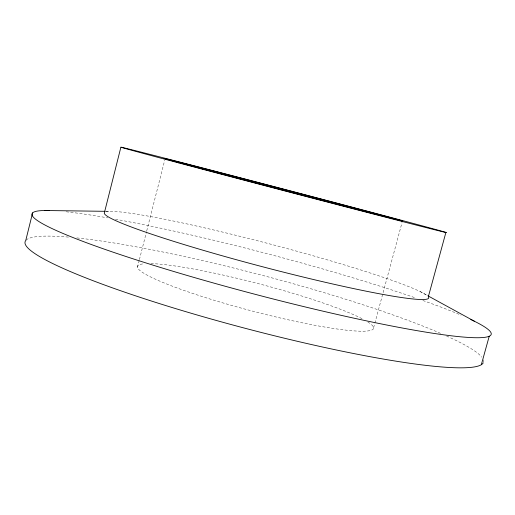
<?xml version="1.0" encoding="UTF-8"?>
<svg xmlns="http://www.w3.org/2000/svg" width="515" height="515" viewBox="0 0 515 515"><rect width="100%" height="100%" fill="white"/><g stroke="black" fill="none" stroke-linecap="round" stroke-linejoin="round"><path stroke-width="0.39" stroke-dasharray="2.58 1.93" d="M137.447 267.324L139.224 260.345M139.423 259.573L146.53 231.647M146.724 230.875L164.691 160.294M373.613 327.752L374.656 323.884M374.869 323.111L402.048 222.512M105.871 211.311L109.849 211.362M420.176 291.58L427.231 295.436M367.774 321.927A122.061 14.027 14.7 0 1 253.65 311.414A122.061 14.027 14.7 0 1 144.445 263.738M150.901 263.609A122.061 14.027 14.7 0 1 259.232 283.874A122.061 14.027 14.7 0 1 363.358 319.384M105.749 211.852A167.665 11.948 14.7 0 1 266.815 243.17A167.665 11.948 14.7 0 1 427.353 295.81M66.19 211.8A237.383 21.167 14.7 0 1 107.815 217.877M115.418 219.229A237.383 21.167 14.7 0 1 415.766 298.011M422.867 300.496A237.383 21.167 14.7 0 1 461.073 315.167M26.065 240.17A236.977 27.791 14.7 0 1 68.534 237.106M76.889 237.911A236.977 27.791 14.7 0 1 440.956 333.527M446.563 336.005A236.977 27.791 14.7 0 1 481.828 357.185M483.379 359.824A236.977 27.791 14.7 0 1 483.508 362.167"/><path stroke-width="0.77" d="M32.58 212.914L25.75 240.531A236.977 27.791 14.7 0 0 238.007 326.394A236.977 27.791 14.7 0 0 483.218 362.869M120.89 147.187L104.307 213.094A167.665 11.948 14.7 0 0 272.042 269.229A167.665 11.948 14.7 0 0 428.326 296.801L445.913 232.374M481.325 364.717L489.218 336.263M44.541 210.513L105.073 211.305M427.933 295.822L474.476 321.283M470.826 319.525A237.383 21.167 14.7 0 1 265.811 297.091A237.383 21.167 14.7 0 1 49.067 210.551M202.974 169.042A122.873 0.515 14.7 0 0 399.621 220.356A122.873 0.515 14.7 0 0 248.578 180.102A122.873 0.515 14.7 0 0 202.974 169.042M178.46 162.843A168.347 0.715 14.7 0 0 443.936 232.053A168.347 0.715 14.7 0 0 228.731 174.772A168.347 0.715 14.7 0 0 178.46 162.843"/></g></svg>
